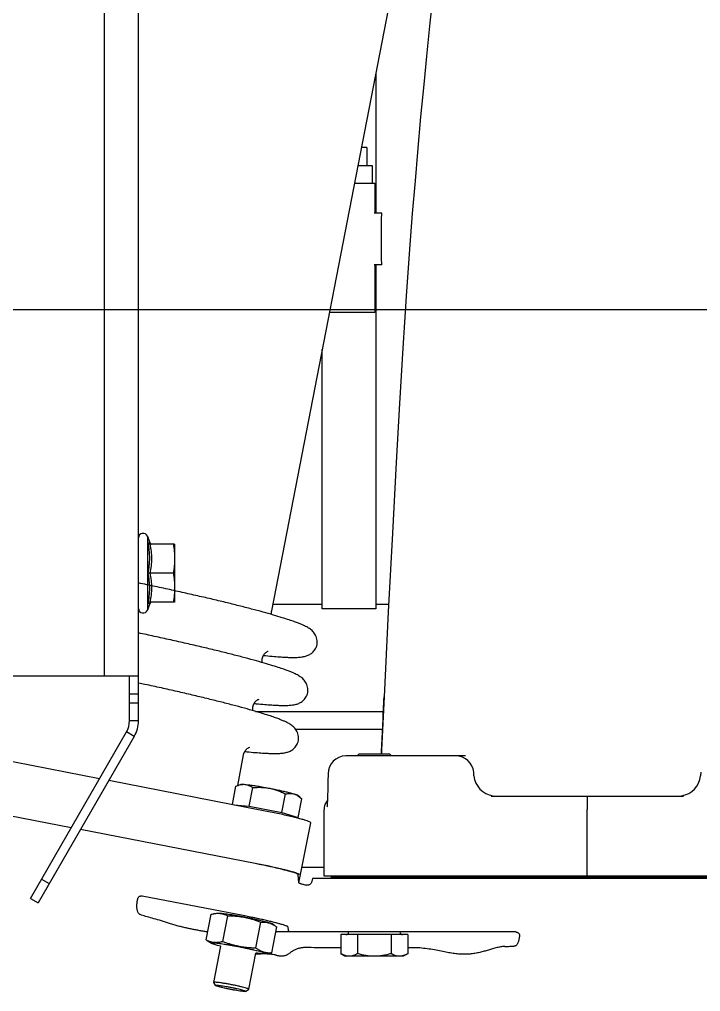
# Model space of a CAD drawing. Header units: millimetres. Extents: x 156850 to 204135, y 56350 to 74150.
# Drawn here: x 179695.6 to 179848.3, y 61329.1 to 61547.2 of the extents above; entities that cross this region are included whole.
import ezdxf

# ---------------------------------------------------------------- set-up
doc = ezdxf.new("R2010")
doc.units = ezdxf.units.MM
doc.header["$LTSCALE"] = 150
doc.layers.add('-----33 Equipment', color=5, linetype='Continuous')

# ---------------------------------------------------------------- blocks, each defined once
blk = doc.blocks.new('X-2F-PLAN$0$filter_oben')
at = {"color": 0, "linetype": 'Continuous'}
for p, q in [((1844.13, 6603.5), (1844.13, 6680.72)), ((1794.29, 6627.73), (1793.29, 6626)), ((1830.63, 6604.44), (1793.29, 6626)), ((1794.29, 6627.73), (1831.63, 6606.17)), ((1798.62, 6625.23), (1797.62, 6623.5)), ((1844.13, 6611.11), (2040.38, 6611.11)), ((1830.63, 6604.44), (1831.63, 6606.17)), ((1834.13, 6603.5), (1834.13, 6605.5)), ((1834.13, 6605.5), (1844.13, 6605.5)), ((1838.13, 6603.5), (1838.13, 6605.5)), ((1840.13, 6603.5), (1840.13, 6605.5)), ((1834.13, 6603.5), (2050.38, 6603.5)), ((1875.53, 6601.49), (1858.99, 6601.49)), ((1860.43, 6600.96), (1858.99, 6601.49)), ((1860.43, 6600.96), (1860.41, 6601.36)), ((1860.76, 6595.4), (1860.76, 6600.84)), ((1867.26, 6595.67), (1867.26, 6600.84)), ((1873.76, 6595.4), (1873.76, 6600.84)), ((1875.53, 6601.49), (1874.09, 6600.96)), ((1874.11, 6601.36), (1874.09, 6600.96)), ((1873.76, 6595.4), (1860.76, 6595.4))]:
    blk.add_line(p, q, dxfattribs=at)
for centre, radius, start, end in [((1834.13, 6610.5), 5, 240, 270), ((1834.13, 6610.5), 7, 240, 270), ((1859.35, 6602.46), 1.04, 90, 250), ((1875.17, 6602.46), 1.04, 290, 90), ((1860.26, 6600.49), 0.5, 0, 70), ((1874.26, 6600.49), 0.5, 110, 180)]:
    blk.add_arc(centre, radius, start, end, dxfattribs=at)
for points, start_tangent, end_tangent in [([(1860.41, 6601.36), (1863.84, 6600.96), (1867.26, 6601.36)], (0.978182, -0.207751), (0.977723, 0.209898)), ([(1860.76, 6600.84), (1860.65, 6601.16), (1860.41, 6601.36)], (0, 1), (-0.919946, 0.392044)), ([(1860.76, 6600.84), (1864.01, 6600.5), (1867.26, 6600.84)], (0.980846, -0.194784), (0.980846, 0.194785)), ([(1867.26, 6600.84), (1867.26, 6601.01), (1867.26, 6601.36)], (0.005342, 0.999986), (0.065616, 0.997845)), ([(1867.26, 6601.36), (1870.67, 6600.96), (1874.11, 6601.36)], (0.977723, -0.209898), (0.978182, 0.207751)), ([(1867.26, 6600.84), (1870.51, 6600.5), (1873.76, 6600.84)], (0.980846, -0.194784), (0.980846, 0.194784)), ([(1873.76, 6600.84), (1873.86, 6601.16), (1874.11, 6601.36)], (0.005342, 0.999986), (0.923771, 0.382946)), ([(1864.01, 6595.4), (1860.76, 6595.67)], (-1, 0), (-0.988244, 0.152882)), ([(1867.26, 6595.67), (1864.01, 6595.4)], (-0.988244, -0.152882), (-1, 0)), ([(1870.51, 6595.4), (1867.26, 6595.67)], (-1, 0), (-0.988244, 0.152882)), ([(1873.76, 6595.67), (1870.51, 6595.4)], (-0.988244, -0.152882), (-1, 0))]:
    blk.add_spline(points, degree=3, dxfattribs=dict(at, start_tangent=start_tangent, end_tangent=end_tangent))
blk = doc.blocks.new('X-2F-PLAN$0$A$C73FA2420')
at = {"color": 0, "linetype": 'Continuous'}
for p, q in [((1611.61, 1331.07), (1621.81, 1383.54)), ((1611.64, 1331.05), (1621.84, 1383.54)), ((1622.61, 1324.72), (1633.6, 1381.25)), ((1603.59, 1289.84), (1611.21, 1328.99)), ((1603.62, 1289.83), (1611.23, 1328.98)), ((1615.38, 1287.55), (1622.2, 1322.64)), ((1591.84, 1292.12), (1596.31, 1315.15)), ((1595.49, 1316.17), (1595.69, 1316.13)), ((1585.69, 1299.59), (1586.06, 1300.22)), ((1586.45, 1300.81), (1592.22, 1299.69)), ((1576.19, 1298.6), (1576.92, 1299.09)), ((1576.19, 1298.6), (1576.2, 1298.6)), ((1576.92, 1299.09), (1576.94, 1299.09)), ((1576.94, 1299.09), (1585.05, 1297.52)), ((1592.37, 1298.99), (1592.48, 1298.27)), ((1586.13, 1297.06), (1591.9, 1295.93)), ((1616.74, 1294.52), (1616.45, 1291.16)), ((1616.81, 1294.91), (1620.96, 1294.11)), ((1620.96, 1294.11), (1621.14, 1293.63)), ((1627.97, 1292.46), (1621.07, 1293.8)), ((1621.14, 1293.64), (1621.37, 1292.97)), ((1574.91, 1291.98), (1575.4, 1291.25)), ((1574.92, 1291.97), (1574.91, 1291.98)), ((1575.41, 1291.24), (1575.4, 1291.25)), ((1575.41, 1291.24), (1583.52, 1289.66)), ((1616.45, 1291.16), (1615.01, 1283.79)), ((1616.45, 1291.16), (1620.63, 1290.35)), ((1584.7, 1289.69), (1590.46, 1288.57)), ((1637.73, 1289.72), (1637.73, 1261.04)), ((1583.34, 1287.5), (1583.45, 1286.78)), ((1583.59, 1286.08), (1589.36, 1284.96)), ((1588.24, 1231.36), (1588.24, 1285.18)), ((1589.75, 1285.55), (1590.12, 1286.18)), ((2086.51, 1203.33), (1660.3, 1286.18)), ((1661.73, 1274.78), (1661.73, 1285.9)), ((1588.64, 1282.36), (1589.34, 1282.42)), ((1615.01, 1283.79), (1613.91, 1280.19)), ((1615.01, 1283.79), (1619.2, 1282.98)), ((1613.91, 1280.19), (1613.99, 1281.14)), ((1618.44, 1279.74), (1618.9, 1280.28)), ((1633.73, 1280.74), (1633.73, 1261.23)), ((1599.25, 1279.98), (1601.1, 1280.14)), ((1599.28, 1279.98), (1612.75, 1277.36)), ((1602.73, 1274.36), (1602.73, 1279.31)), ((1613.91, 1280.19), (1618.09, 1279.37)), ((1618.44, 1279.75), (1618.09, 1279.37)), ((1600.24, 1276.97), (1599.53, 1277.11)), ((1600.24, 1156.3), (1600.24, 1276.97)), ((1600.73, 1156.34), (1600.73, 1274.36)), ((1600.73, 1274.36), (1615.73, 1274.36)), ((1660.73, 1262.78), (1660.73, 1274.78)), ((1660.73, 1274.78), (1718.96, 1274.78)), ((1600.46, 1272.86), (1600.24, 1272.86)), ((1600.46, 1157.86), (1600.46, 1272.86)), ((1618.14, 1273.6), (1617.7, 1273.62)), ((1618.62, 1273.58), (1618.14, 1273.6)), ((1619.15, 1273.57), (1618.62, 1273.58)), ((1619.73, 1273.55), (1619.15, 1273.57)), ((1620.34, 1273.53), (1619.73, 1273.55)), ((1621, 1273.52), (1620.34, 1273.53)), ((1622.04, 1273.49), (1621, 1273.52)), ((1623.63, 1273.46), (1622.04, 1273.49)), ((1623.72, 1273.46), (1623.63, 1273.46)), ((1623.74, 1273.46), (1623.72, 1273.46)), ((1727.23, 1262.98), (1727.23, 1273.17)), ((1583.37, 1270.6), (1582.79, 1269.59)), ((1582.79, 1256.59), (1582.79, 1269.59)), ((1587.64, 1270.6), (1583.37, 1270.6)), ((1587.64, 1255.59), (1587.64, 1270.6)), ((1627.73, 1242.66), (1627.73, 1269.46)), ((1756.23, 1267.53), (1756.23, 1262.98)), ((1587.64, 1266.84), (1583.37, 1266.84)), ((1600.73, 1267.09), (1600.46, 1267.09)), ((1628.24, 1266.47), (1627.73, 1266.97)), ((1628.24, 1266.47), (1628.24, 1259.72)), ((1760.23, 1266.75), (1760.23, 1263.58)), ((1764.23, 1264.78), (1764.23, 1265.98)), ((1737.93, 1262.78), (1660.73, 1262.78)), ((1661.73, 1259.87), (1661.73, 1262.78)), ((1737.93, 1262.98), (1727.23, 1262.98)), ((1737.93, 1261.43), (1737.93, 1263.13)), ((1749.53, 1261.43), (1749.53, 1263.13)), ((1756.23, 1262.98), (1749.53, 1262.98)), ((1780.69, 1262.78), (1749.53, 1262.78)), ((1760.23, 1263.58), (1756.23, 1263.58)), ((1764.23, 1264.78), (1760.23, 1264.78)), ((1640.99, 1260.89), (1640.99, 1260.89)), ((1587.64, 1259.34), (1583.37, 1259.34)), ((1600.73, 1259.09), (1600.46, 1259.09)), ((1628.24, 1259.72), (1627.73, 1259.21)), ((1583.37, 1255.59), (1582.79, 1256.59)), ((1587.64, 1255.59), (1583.37, 1255.59)), ((1623.3, 1240.74), (1624.08, 1240.81)), ((1618.73, 1236.9), (1618.73, 1193.78)), ((1600.73, 1215.34), (1615.73, 1215.34)), ((1624.08, 1189.87), (1623.3, 1189.94))]:
    blk.add_line(p, q, dxfattribs=at)
for points in [[(1617.7, 1273.62), (1617.32, 1273.63), (1617.15, 1273.64), (1616.99, 1273.65), (1616.85, 1273.66), (1616.72, 1273.67), (1616.61, 1273.68), (1616.51, 1273.68), (1616.43, 1273.69), (1616.38, 1273.69), (1616.34, 1273.7), (1616.33, 1273.7)], [(1640.99, 1260.89), (1635.03, 1261.17), (1629.1, 1261.46), (1628.24, 1261.5)], [(1693.57, 1258.21), (1677.72, 1259.05), (1660.09, 1259.95), (1640.99, 1260.89)], [(1741.46, 1255.18), (1730.87, 1255.93), (1719.25, 1256.71), (1706.77, 1257.47), (1693.57, 1258.21)], [(1627.75, 1254.64), (1627.78, 1254.6), (1627.77, 1254.62), (1627.74, 1254.71), (1627.73, 1254.81)], [(1763.18, 1253.41), (1756.76, 1253.95), (1749.43, 1254.57), (1741.46, 1255.18)], [(1784.73, 1251.41), (1778.41, 1252.02), (1771.15, 1252.71), (1763.18, 1253.41)], [(1804.73, 1249.23), (1798.93, 1249.9), (1792.18, 1250.65), (1784.73, 1251.41)]]:
    blk.add_lwpolyline(points, dxfattribs=at)
for centre, radius, start, end in [((1623.73, 1269.46), 4, 0, 89.8649), ((1588.24, 1269.44), 0.6, 180, 270), ((1603.36, 1268.36), 2.9, 180, 202.6199), ((1599.76, 1266.86), 1, 13.4186, 22.6199), ((1588.24, 1256.74), 0.6, 90, 180), ((1623.73, 1244.79), 4, 275, 360), ((1623.73, 1235.76), 5, 95, 171.6352), ((1623.73, 1194.92), 5, 188.3649, 265)]:
    blk.add_arc(centre, radius, start, end, dxfattribs=at)
for points, start_tangent, end_tangent in [([(1590.86, 1311.26), (1591.32, 1312.91), (1591.75, 1314.36), (1592.15, 1315.59)], (0.26231, 0.964984), (0.317941, 0.94811)), ([(1592.15, 1315.59), (1592.23, 1315.76), (1592.37, 1315.91), (1592.56, 1316.05), (1592.79, 1316.15), (1593.04, 1316.22), (1593.31, 1316.28), (1593.6, 1316.31), (1593.93, 1316.32), (1594.29, 1316.32), (1594.69, 1316.29), (1595.09, 1316.24), (1595.49, 1316.17)], (0.317941, 0.94811), (0.981627, -0.190809)), ([(1595.69, 1316.13), (1595.86, 1316.08), (1596.01, 1315.99), (1596.14, 1315.86), (1596.24, 1315.71), (1596.3, 1315.53), (1596.33, 1315.35), (1596.31, 1315.15)], (0.981627, -0.190809), (-0.190809, -0.981627)), ([(1589.44, 1306.54), (1589.71, 1307.53), (1590.01, 1308.52), (1590.31, 1309.48), (1590.61, 1310.4), (1590.86, 1311.26)], (0.24965, 0.968336), (0.26231, 0.964984)), ([(1588.21, 1300.47), (1588.36, 1301.27), (1588.53, 1302.2), (1588.7, 1303.1), (1588.87, 1303.99), (1589.05, 1304.86), (1589.24, 1305.71), (1589.44, 1306.54)], (0.192723, 0.981253), (0.249658, 0.968334)), ([(1586.19, 1300.16), (1586.14, 1300.02), (1586.03, 1299.62), (1585.96, 1299.21), (1585.92, 1298.8), (1585.92, 1298.37), (1585.96, 1297.95), (1586.03, 1297.51), (1586.07, 1297.32)], (-0.328224, -0.9446), (0.213746, -0.976889)), ([(1586.05, 1300.21), (1586.19, 1300.43), (1586.45, 1300.81)], (0.511119, 0.85951), (0.589591, 0.807702)), ([(1586.45, 1300.81), (1586.28, 1300.42), (1586.19, 1300.16)], (-0.429609, -0.903015), (-0.328224, -0.9446)), ([(1574.9, 1291.98), (1574.89, 1292.07), (1574.89, 1292.32), (1574.93, 1292.72), (1575, 1293.25), (1575.1, 1293.88), (1575.22, 1294.59), (1575.36, 1295.33), (1575.51, 1296.06), (1575.66, 1296.76), (1575.8, 1297.38), (1575.94, 1297.9), (1576.05, 1298.29), (1576.14, 1298.53), (1576.19, 1298.6)], (-0.755198, 0.655497), (0.945761, 0.324864)), ([(1574.92, 1291.97), (1574.98, 1292.05), (1575.07, 1292.28), (1575.18, 1292.67), (1575.32, 1293.19), (1575.46, 1293.81), (1575.61, 1294.51), (1575.76, 1295.25), (1575.9, 1295.99), (1576.02, 1296.69), (1576.12, 1297.32), (1576.19, 1297.85), (1576.23, 1298.25), (1576.23, 1298.51), (1576.2, 1298.6)], (0.981627, -0.190809), (-0.981627, 0.190809)), ([(1575.48, 1291.33), (1575.59, 1291.61), (1575.73, 1292.07), (1575.88, 1292.68), (1576.06, 1293.42), (1576.24, 1294.25), (1576.41, 1295.12), (1576.58, 1296), (1576.72, 1296.83), (1576.84, 1297.58), (1576.92, 1298.21), (1576.96, 1298.68), (1576.97, 1298.98)], (0.350599, 0.936526), (0.025759, 0.999668)), ([(1576.97, 1298.98), (1576.94, 1299.09)], (0.025759, 0.999668), (-0.981627, 0.190809)), ([(1585.05, 1297.52), (1585.07, 1297.61), (1585.23, 1298.22), (1585.38, 1298.73), (1585.5, 1299.15), (1585.61, 1299.44), (1585.69, 1299.59)], (0.24037, 0.970681), (0.511232, 0.859443)), ([(1585.77, 1299.67), (1585.81, 1299.6), (1585.82, 1299.4), (1585.81, 1299.08), (1585.78, 1298.66), (1585.72, 1298.12), (1585.64, 1297.5), (1585.63, 1297.4)], (0.981627, -0.190809), (-0.140757, -0.990044)), ([(1585.69, 1299.59), (1585.7, 1299.62), (1585.77, 1299.67)], (0.511232, 0.859443), (0.981627, -0.190809)), ([(1592.43, 1298.27), (1592.43, 1297.95), (1592.39, 1297.54), (1592.32, 1297.13), (1592.21, 1296.73)], (0.025785, -0.999668), (-0.301467, -0.953477)), ([(1592.22, 1299.69), (1592.32, 1299.24), (1592.37, 1298.98)], (0.244089, -0.969753), (0.151923, -0.988392)), ([(1592.48, 1298.27), (1592.49, 1298.11), (1592.48, 1297.79), (1592.44, 1297.36), (1592.38, 1296.83), (1592.3, 1296.2), (1592.29, 1296.11)], (0.152054, -0.988372), (-0.140757, -0.990044)), ([(1592.37, 1298.98), (1592.39, 1298.8), (1592.43, 1298.38), (1592.43, 1298.27)], (0.151923, -0.988392), (0.025785, -0.999668)), ([(1585.63, 1297.4), (1585.53, 1296.79), (1585.41, 1296.02), (1585.27, 1295.19), (1585.12, 1294.34), (1584.95, 1293.46), (1584.78, 1292.59), (1584.6, 1291.74), (1584.42, 1290.92), (1584.24, 1290.16), (1584.1, 1289.55)], (-0.140757, -0.990044), (-0.24037, -0.970681)), ([(1586.13, 1297.06), (1585.83, 1296.25), (1585.56, 1295.45), (1585.33, 1294.65), (1585.14, 1293.85), (1584.98, 1293.03), (1584.86, 1292.21), (1584.77, 1291.39), (1584.72, 1290.55), (1584.7, 1289.69)], (-0.363174, -0.931721), (-0.012299, -0.999924)), ([(1586.07, 1297.32), (1586.13, 1297.06)], (0.213746, -0.976889), (0.244089, -0.969753)), ([(1591.9, 1295.93), (1591.87, 1295.08), (1591.82, 1294.24), (1591.73, 1293.41), (1591.61, 1292.59), (1591.45, 1291.77), (1591.26, 1290.97), (1591.03, 1290.17), (1590.76, 1289.37), (1590.46, 1288.57)], (-0.012299, -0.999924), (-0.363174, -0.931721)), ([(1592.29, 1296.11), (1592.2, 1295.49), (1592.07, 1294.72), (1591.93, 1293.9), (1591.78, 1293.04), (1591.61, 1292.17), (1591.44, 1291.29), (1591.26, 1290.44), (1591.08, 1289.62), (1590.91, 1288.86), (1590.76, 1288.26)], (-0.140757, -0.990044), (-0.24037, -0.970681)), ([(1592.14, 1296.51), (1592.07, 1296.33), (1591.9, 1295.93)], (-0.342303, -0.93959), (-0.429609, -0.903015)), ([(1592.18, 1296.63), (1592.14, 1296.51)], (-0.320634, -0.947203), (-0.342303, -0.93959)), ([(1592.21, 1296.73), (1592.18, 1296.63)], (-0.301467, -0.953477), (-0.320634, -0.947203)), ([(1621.14, 1293.63), (1621.16, 1293.58), (1621.3, 1293.07), (1621.36, 1292.59), (1621.36, 1292.12)], (0.322803, -0.946466), (-0.08653, -0.996249)), ([(1575.41, 1291.24), (1575.48, 1291.33)], (0.981627, -0.190809), (0.350599, 0.936526)), ([(1589.34, 1282.42), (1589.44, 1282.51), (1589.57, 1282.76), (1589.72, 1283.17), (1589.9, 1283.74), (1590.1, 1284.44), (1590.33, 1285.28), (1590.56, 1286.23), (1590.81, 1287.28), (1591.07, 1288.41), (1591.33, 1289.61), (1591.59, 1290.86), (1591.84, 1292.12)], (0.996261, 0.086397), (0.190809, 0.981627)), ([(1621.36, 1292.12), (1621.29, 1291.47), (1621.19, 1290.68), (1621.05, 1289.75), (1620.88, 1288.74), (1620.69, 1287.66), (1620.48, 1286.55)], (-0.08653, -0.996249), (-0.190809, -0.981627)), ([(1621.36, 1292.12), (1621.28, 1291.66), (1621.14, 1291.22), (1620.92, 1290.78), (1620.63, 1290.35)], (-0.08653, -0.996249), (-0.590586, -0.806975)), ([(1621.36, 1292.97), (1621.38, 1292.9), (1621.39, 1292.6), (1621.36, 1292.12)], (0.327627, -0.944807), (-0.08653, -0.996249)), ([(1629.65, 1291.07), (1629.59, 1291.21), (1629.49, 1291.41), (1629.34, 1291.64), (1629.11, 1291.89), (1628.8, 1292.12), (1628.43, 1292.32), (1627.97, 1292.46)], (-0.982984, -0.183689), (-0.981627, 0.190809)), ([(1583.31, 1287.5), (1583.31, 1287.93), (1583.25, 1289.15), (1583.2, 1289.73)], (0.017341, 0.99985), (-0.102894, 0.994692)), ([(1583.34, 1287.5), (1583.32, 1287.67), (1583.33, 1287.98), (1583.37, 1288.41), (1583.43, 1288.95), (1583.51, 1289.57), (1583.52, 1289.66)], (-0.152054, 0.988372), (0.140757, 0.990044)), ([(1584.1, 1289.55), (1584.08, 1289.46), (1583.92, 1288.85), (1583.77, 1288.33), (1583.65, 1287.92), (1583.54, 1287.63), (1583.45, 1287.45), (1583.38, 1287.4)], (-0.24037, -0.970681), (-0.981627, 0.190809)), ([(1584.54, 1289.47), (1584.43, 1289.31), (1584.2, 1288.93), (1584.01, 1288.54), (1583.85, 1288.15), (1583.73, 1287.75), (1583.64, 1287.35), (1583.59, 1286.94), (1583.58, 1286.51), (1583.59, 1286.08)], (-0.564131, -0.825685), (0.060052, -0.998195)), ([(1584.7, 1289.69), (1584.54, 1289.47)], (-0.589591, -0.807702), (-0.564131, -0.825685)), ([(1601.1, 1280.14), (1601.19, 1280.23), (1601.32, 1280.48), (1601.48, 1280.89), (1601.66, 1281.45), (1601.86, 1282.16), (1602.08, 1282.99), (1602.32, 1283.94), (1602.57, 1284.99), (1602.83, 1286.13), (1603.09, 1287.33), (1603.34, 1288.57), (1603.59, 1289.84)], (0.996261, 0.086397), (0.190809, 0.981627)), ([(1601.28, 1280.11), (1601.5, 1280.71), (1601.74, 1281.54), (1602.02, 1282.58), (1602.33, 1283.8), (1602.65, 1285.17), (1602.97, 1286.65), (1603.3, 1288.22), (1603.62, 1289.83)], (0.366596, 0.93038), (0.190809, 0.981627)), ([(1620.63, 1290.35), (1620.69, 1289.36), (1620.69, 1288.4), (1620.62, 1287.47), (1620.48, 1286.55)], (0.088436, -0.996082), (-0.190809, -0.981627)), ([(1640.43, 1288.96), (1640.36, 1289.14), (1640.26, 1289.33), (1640.1, 1289.56), (1639.85, 1289.83), (1639.53, 1290.06), (1639.15, 1290.25), (1638.69, 1290.38), (1638.21, 1290.41), (1637.92, 1290.38)], (-0.977488, -0.210992), (-0.986375, -0.164515)), ([(1583.13, 1285.53), (1583.28, 1286.71), (1583.31, 1287.5)], (0.173489, 0.984836), (0.017341, 0.99985)), ([(1583.38, 1287.4), (1583.34, 1287.47), (1583.34, 1287.5)], (-0.981627, 0.190809), (-0.152054, 0.988372)), ([(1583.59, 1286.08), (1583.49, 1286.53), (1583.44, 1286.79)], (-0.244089, 0.969753), (-0.151923, 0.988392)), ([(1590.47, 1287.82), (1590.46, 1287.71), (1590.41, 1287.3), (1590.33, 1286.89), (1590.2, 1286.49), (1590.08, 1286.2)], (-0.057542, -0.998343), (-0.39839, -0.917216)), ([(1590.76, 1288.26), (1590.74, 1288.17), (1590.58, 1287.55), (1590.44, 1287.04), (1590.31, 1286.63), (1590.2, 1286.33), (1590.12, 1286.18)], (-0.24037, -0.970681), (-0.511232, -0.859443)), ([(1590.46, 1288.57), (1590.48, 1288.13), (1590.47, 1287.95)], (0.060052, -0.998195), (-0.034599, -0.999401)), ([(1590.47, 1287.95), (1590.47, 1287.82)], (-0.034599, -0.999401), (-0.057542, -0.998343)), ([(1613.78, 1280.29), (1614.08, 1281.51), (1614.4, 1282.88), (1614.73, 1284.37), (1615.06, 1285.94), (1615.38, 1287.55)], (0.250437, 0.968133), (0.190809, 0.981627)), ([(1651.2, 1286.87), (1651.14, 1287.04), (1651.04, 1287.23), (1650.87, 1287.47), (1650.62, 1287.73), (1650.31, 1287.96), (1649.93, 1288.16), (1649.47, 1288.28), (1648.98, 1288.32), (1648.7, 1288.29)], (-0.977488, -0.210992), (-0.986375, -0.164515)), ([(1582.82, 1284.03), (1582.84, 1284.34), (1582.89, 1284.65), (1582.96, 1284.93)], (0.01422, 0.999899), (0.306095, 0.952001)), ([(1582.96, 1284.93), (1583, 1285.04), (1583.04, 1285.16)], (0.306087, 0.952004), (0.302796, 0.953055)), ([(1583.04, 1285.16), (1583.09, 1285.34), (1583.13, 1285.53)], (0.302073, 0.953285), (0.173489, 0.984836)), ([(1589.76, 1285.56), (1589.62, 1285.34), (1589.36, 1284.96)], (-0.511119, -0.85951), (-0.589591, -0.807702)), ([(1590.04, 1286.1), (1589.85, 1285.72), (1589.76, 1285.56)], (-0.416538, -0.909118), (-0.511119, -0.85951)), ([(1590.08, 1286.2), (1590.04, 1286.1)], (-0.39839, -0.917216), (-0.416538, -0.909118)), ([(1620.48, 1286.55), (1620.27, 1285.66), (1619.98, 1284.77), (1619.63, 1283.88), (1619.2, 1282.98)], (-0.190809, -0.981627), (-0.455135, -0.890422)), ([(1620.48, 1286.55), (1620.26, 1285.45), (1620.03, 1284.38), (1619.81, 1283.37), (1619.59, 1282.47), (1619.39, 1281.69), (1619.21, 1281.07)], (-0.190809, -0.981627), (-0.292972, -0.956121)), ([(1660.3, 1286.18), (1659.81, 1286.22), (1659.47, 1286.19)], (-0.981627, 0.190809), (-0.986327, -0.164798)), ([(1582.85, 1283.52), (1582.82, 1283.78), (1582.82, 1284.03)], (-0.118863, 0.992911), (0.013989, 0.999902)), ([(1583.49, 1282.05), (1583.31, 1282.28), (1583.17, 1282.52), (1583.05, 1282.76), (1582.96, 1283.01), (1582.89, 1283.26), (1582.85, 1283.52)], (-0.653342, 0.757063), (-0.118863, 0.992911)), ([(1588.64, 1282.36), (1588.56, 1282.37), (1588.48, 1282.39), (1588.37, 1282.4), (1588.24, 1282.43)], (-0.996261, -0.086397), (-0.983659, 0.180044)), ([(1619.2, 1282.98), (1619.3, 1282.47), (1619.34, 1281.98), (1619.31, 1281.52), (1619.21, 1281.07)], (0.245284, -0.969451), (-0.292972, -0.956121)), ([(1584.7, 1279.3), (1584.64, 1279.66), (1584.56, 1280.02), (1584.46, 1280.36), (1584.33, 1280.7), (1584.18, 1281.03), (1583.99, 1281.36), (1583.77, 1281.7), (1583.49, 1282.05)], (-0.120825, 0.992674), (-0.653342, 0.757063)), ([(1612.75, 1277.36), (1612.87, 1277.47), (1613.04, 1277.83), (1613.25, 1278.43), (1613.5, 1279.26), (1613.78, 1280.29)], (0.981627, -0.190809), (0.250437, 0.968133)), ([(1619.21, 1281.07), (1619.04, 1280.63), (1618.8, 1280.21), (1618.48, 1279.79), (1618.44, 1279.75)], (-0.292972, -0.956121), (-0.65385, -0.756624)), ([(1619.21, 1281.07), (1619.06, 1280.61), (1618.94, 1280.33), (1618.9, 1280.28)], (-0.292972, -0.956121), (-0.657701, -0.753279)), ([(1584.73, 1278.88), (1584.72, 1279.1), (1584.7, 1279.3)], (-0.012521, 0.999922), (-0.12076, 0.992682)), ([(1584.73, 1277.9), (1584.73, 1278.39), (1584.73, 1278.88)], (0.008628, 0.999963), (-0.012521, 0.999922)), ([(1599.53, 1277.11), (1599.31, 1277.18), (1599.11, 1277.3), (1598.95, 1277.45), (1598.83, 1277.64), (1598.76, 1277.84), (1598.73, 1278.06), (1598.75, 1278.28)], (-0.981627, 0.190809), (0.21791, 0.975969)), ([(1599.25, 1279.98), (1599.16, 1279.82), (1599.1, 1279.63), (1599.02, 1279.38), (1598.94, 1279.06), (1598.85, 1278.69), (1598.75, 1278.28)], (-0.996261, -0.086397), (-0.21791, -0.975969)), ([(1600.99, 1279.65), (1601.11, 1279.75), (1601.26, 1280.06)], (0.981627, -0.190809), (0.378443, 0.925625)), ([(1601.26, 1280.06), (1601.28, 1280.11)], (0.378443, 0.925625), (0.366596, 0.93038)), ([(1584.69, 1270.6), (1584.7, 1272.42), (1584.71, 1275.22), (1584.73, 1277.9)], (0.003421, 0.999994), (0.008628, 0.999963)), ([(1617.71, 1273.62), (1617.66, 1273.66), (1617.23, 1273.96), (1616.76, 1274.18), (1616.26, 1274.32), (1615.73, 1274.36)], (-0.7528, 0.658249), (-1, 0)), ([(1582.79, 1268.72), (1582.83, 1269.18), (1582.92, 1269.56)], (0, 1), (0.277916, 0.960605)), ([(1582.92, 1269.56), (1582.94, 1269.64)], (0.277916, 0.960605), (0.300903, 0.953655)), ([(1582.94, 1269.64), (1583.12, 1270.12), (1583.37, 1270.6)], (0.300903, 0.953655), (0.5, 0.866025)), ([(1583.37, 1266.84), (1583.12, 1267.33), (1582.94, 1267.8), (1582.83, 1268.26), (1582.79, 1268.72)], (-0.5, 0.866025), (0, 1)), ([(1582.79, 1263.09), (1582.83, 1264.01), (1582.94, 1264.94), (1583.12, 1265.88), (1583.37, 1266.84)], (0, 1), (0.27735, 0.960769)), ([(1583.37, 1259.34), (1583.12, 1260.3), (1582.94, 1261.25), (1582.83, 1262.17), (1582.79, 1263.09)], (-0.27735, 0.960769), (0, 1)), ([(1628.24, 1261.5), (1629.13, 1261.46), (1634.96, 1261.18), (1640.99, 1260.89)], (0.998826, -0.048452), (0.998859, -0.047752)), ([(1737.93, 1261.43), (1741.8, 1261.47), (1745.67, 1261.47), (1749.53, 1261.43)], (0.999865, 0.016452), (0.999865, -0.016452)), ([(1582.79, 1257.46), (1582.83, 1257.92), (1582.94, 1258.39), (1583.12, 1258.86), (1583.37, 1259.34)], (0, 1), (0.5, 0.866025)), ([(1582.92, 1256.62), (1582.83, 1257), (1582.79, 1257.46)], (-0.277916, 0.960605), (0, 1)), ([(1582.94, 1256.54), (1582.92, 1256.62)], (-0.300903, 0.953655), (-0.277916, 0.960605)), ([(1583.37, 1255.59), (1583.12, 1256.07), (1582.94, 1256.54)], (-0.5, 0.866025), (-0.300903, 0.953655)), ([(1583.65, 1246.66), (1583.93, 1248.1), (1584.22, 1249.62), (1584.47, 1251.23), (1584.65, 1252.86), (1584.71, 1254.42)], (0.182255, 0.983251), (-0.005581, 0.999984)), ([(1584.71, 1254.41), (1584.7, 1255.59)], (-0.005581, 0.999984), (-0.004918, 0.999988)), ([(1584.99, 1233.85), (1584.89, 1234.78), (1584.66, 1235.84), (1584.38, 1236.83), (1584.11, 1237.75), (1583.84, 1238.7), (1583.59, 1239.72), (1583.39, 1240.79), (1583.26, 1241.89), (1583.23, 1243.04), (1583.3, 1244.23), (1583.44, 1245.44), (1583.65, 1246.66)], (-0.02875, 0.999587), (0.182326, 0.983238)), ([(1584.99, 1233.84), (1585.03, 1232.73), (1585.06, 1231.74)], (0.02875, -0.999587), (0.038625, -0.999254)), ([(1587.44, 1230.53), (1587.01, 1230.58), (1586.61, 1230.65), (1586.27, 1230.73), (1585.96, 1230.83), (1585.7, 1230.95), (1585.48, 1231.08), (1585.3, 1231.23), (1585.17, 1231.39), (1585.09, 1231.56), (1585.06, 1231.74)], (-0.997067, 0.076529), (-0.038625, 0.999254)), ([(1588.06, 1230.83), (1587.93, 1230.69), (1587.78, 1230.6), (1587.62, 1230.54), (1587.44, 1230.53)], (-0.605787, -0.795627), (-0.997067, 0.076529)), ([(1588.24, 1231.36), (1588.23, 1231.24), (1588.21, 1231.13), (1588.17, 1231.02), (1588.12, 1230.92), (1588.06, 1230.83)], (0, -1), (-0.605787, -0.795627)), ([(1618.73, 1215.34), (1618.55, 1215.34), (1618.33, 1215.34), (1618.03, 1215.34), (1617.66, 1215.34), (1617.23, 1215.34), (1616.76, 1215.34), (1616.26, 1215.34), (1615.73, 1215.34)], (-1, 0), (-1, 0))]:
    blk.add_spline(points, degree=3, dxfattribs=dict(at, start_tangent=start_tangent, end_tangent=end_tangent))
for points, knots in [([(1628.73, 1292.16), (1628.72, 1292), (1628.63, 1291.18), (1628.51, 1289.85), (1628.39, 1288.29), (1628.32, 1287.06), (1628.29, 1286.07), (1628.28, 1285.27), (1628.3, 1284.61), (1628.33, 1284.06), (1628.38, 1283.57), (1628.45, 1283.13), (1628.55, 1282.72), (1628.67, 1282.32), (1628.84, 1281.93), (1629.05, 1281.55), (1629.35, 1281.16), (1629.71, 1280.81), (1630.15, 1280.5), (1630.64, 1280.26), (1631.21, 1280.1), (1631.81, 1280.05), (1632.42, 1280.12), (1633, 1280.29), (1633.52, 1280.56), (1633.95, 1280.89), (1634.3, 1281.23), (1634.6, 1281.61), (1634.88, 1282.01), (1635.13, 1282.45), (1635.39, 1282.97), (1635.66, 1283.58), (1635.97, 1284.34), (1636.32, 1285.29), (1636.74, 1286.5), (1637.24, 1288.06), (1637.82, 1290), (1638.47, 1292.3), (1639.17, 1294.89), (1639.89, 1297.71), (1640.64, 1300.73), (1641.41, 1303.95), (1642.2, 1307.34), (1643, 1310.88), (1643.63, 1313.78), (1644, 1315.49), (1644.1, 1315.98)], [0, 0, 0, 0, 0.497189, 2.462113, 3.992101, 5.202948, 6.169981, 6.953907, 7.600108, 8.146987, 8.625029, 9.061324, 9.478, 9.900983, 10.308738, 10.740399, 11.217928, 11.75662, 12.2658, 12.813708, 13.402647, 14.013202, 14.614489, 15.232067, 15.831923, 16.35694, 16.835245, 17.317595, 17.789427, 18.292561, 18.853442, 19.511706, 20.310142, 21.302031, 22.553787, 24.156215, 26.205704, 28.643321, 31.329975, 34.242857, 37.365994, 40.681471, 44.169036, 47.806724, 51.571401, 53.069589, 53.069589, 53.069589, 53.069589]), ([(1639.51, 1290.07), (1639.49, 1289.9), (1639.41, 1289.09), (1639.29, 1287.76), (1639.17, 1286.2), (1639.1, 1284.96), (1639.07, 1283.97), (1639.06, 1283.18), (1639.08, 1282.52), (1639.11, 1281.96), (1639.16, 1281.48), (1639.23, 1281.04), (1639.32, 1280.62), (1639.45, 1280.23), (1639.62, 1279.84), (1639.83, 1279.46), (1640.12, 1279.07), (1640.49, 1278.71), (1640.92, 1278.4), (1641.42, 1278.16), (1641.98, 1278.01), (1642.59, 1277.96), (1643.2, 1278.02), (1643.78, 1278.2), (1644.3, 1278.47), (1644.73, 1278.79), (1645.08, 1279.14), (1645.38, 1279.51), (1645.65, 1279.91), (1645.91, 1280.36), (1646.17, 1280.87), (1646.44, 1281.49), (1646.75, 1282.24), (1647.1, 1283.19), (1647.52, 1284.41), (1648.02, 1285.96), (1648.6, 1287.91), (1649.25, 1290.21), (1649.95, 1292.79), (1650.67, 1295.61), (1651.42, 1298.64), (1652.19, 1301.85), (1652.98, 1305.24), (1653.77, 1308.79), (1654.56, 1312.38), (1655.08, 1314.8), (1655.33, 1315.98)], [0, 0, 0, 0, 0.501385, 2.466309, 3.996297, 5.207143, 6.174177, 6.958102, 7.604303, 8.151183, 8.629224, 9.065519, 9.482195, 9.905178, 10.312933, 10.744594, 11.222123, 11.760816, 12.269995, 12.817903, 13.406842, 14.017398, 14.618685, 15.236262, 15.836118, 16.361135, 16.83944, 17.32179, 17.793622, 18.296757, 18.857637, 19.515901, 20.314337, 21.306226, 22.557982, 24.16041, 26.209899, 28.647517, 31.33417, 34.247052, 37.370189, 40.685666, 44.173231, 47.810919, 51.575596, 55.215408, 55.215408, 55.215408, 55.215408]), ([(1650.29, 1287.98), (1650.27, 1287.81), (1650.19, 1286.99), (1650.06, 1285.67), (1649.95, 1284.1), (1649.88, 1282.87), (1649.84, 1281.88), (1649.84, 1281.08), (1649.85, 1280.42), (1649.89, 1279.87), (1649.94, 1279.38), (1650.01, 1278.94), (1650.1, 1278.53), (1650.23, 1278.13), (1650.39, 1277.74), (1650.61, 1277.36), (1650.9, 1276.97), (1651.27, 1276.62), (1651.7, 1276.31), (1652.2, 1276.07), (1652.76, 1275.91), (1653.36, 1275.86), (1653.97, 1275.93), (1654.56, 1276.1), (1655.08, 1276.37), (1655.5, 1276.7), (1655.86, 1277.04), (1656.16, 1277.42), (1656.43, 1277.82), (1656.69, 1278.26), (1656.94, 1278.78), (1657.22, 1279.39), (1657.53, 1280.15), (1657.88, 1281.1), (1658.3, 1282.31), (1658.79, 1283.87), (1659.38, 1285.81), (1660.03, 1288.11), (1660.72, 1290.7), (1661.45, 1293.52), (1662.2, 1296.54), (1662.97, 1299.76), (1663.75, 1303.15), (1664.55, 1306.69), (1665.35, 1310.36), (1666.02, 1313.47), (1666.41, 1315.36), (1666.54, 1315.98)], [0, 0, 0, 0, 0.501385, 2.466309, 3.996297, 5.207143, 6.174177, 6.958102, 7.604303, 8.151183, 8.629224, 9.065519, 9.482195, 9.905178, 10.312933, 10.744594, 11.222123, 11.760816, 12.269995, 12.817903, 13.406842, 14.017398, 14.618685, 15.236262, 15.836118, 16.361135, 16.83944, 17.32179, 17.793622, 18.296757, 18.857637, 19.515901, 20.314337, 21.306226, 22.557982, 24.16041, 26.209899, 28.647517, 31.33417, 34.247052, 37.370189, 40.685666, 44.173231, 47.810919, 51.575596, 55.443118, 57.355714, 57.355714, 57.355714, 57.355714])]:
    blk.add_open_spline(points, degree=3, knots=knots, dxfattribs=at)
at = {"color": 0}
blk.add_blockref('X-2F-PLAN$0$filter_oben', (-198.52, -5287.52), dxfattribs=at)
blk.add_blockref('X-2F-PLAN$0$filter_oben', (-198.52, -5287.52), dxfattribs=at)
blk = doc.blocks.new('X-2F-PLAN$0$zw$C47F')
at = {"layer": '-----33 Equipment'}
blk.add_line((4625.86, 1136.3), (4625.86, 2236.3), dxfattribs=at)
blk.add_blockref('X-2F-PLAN$0$A$C73FA2420', (2898.05, 848.02), dxfattribs=at)

msp = doc.modelspace()

# ---------------------------------------------------------------- block references
at = {"layer": '-----33 Equipment', "rotation": 90.00000000000001}
msp.add_blockref('X-2F-PLAN$0$zw$C47F', (181886.3, 56856.22), dxfattribs=at)

doc.saveas('drawing.dxf')
